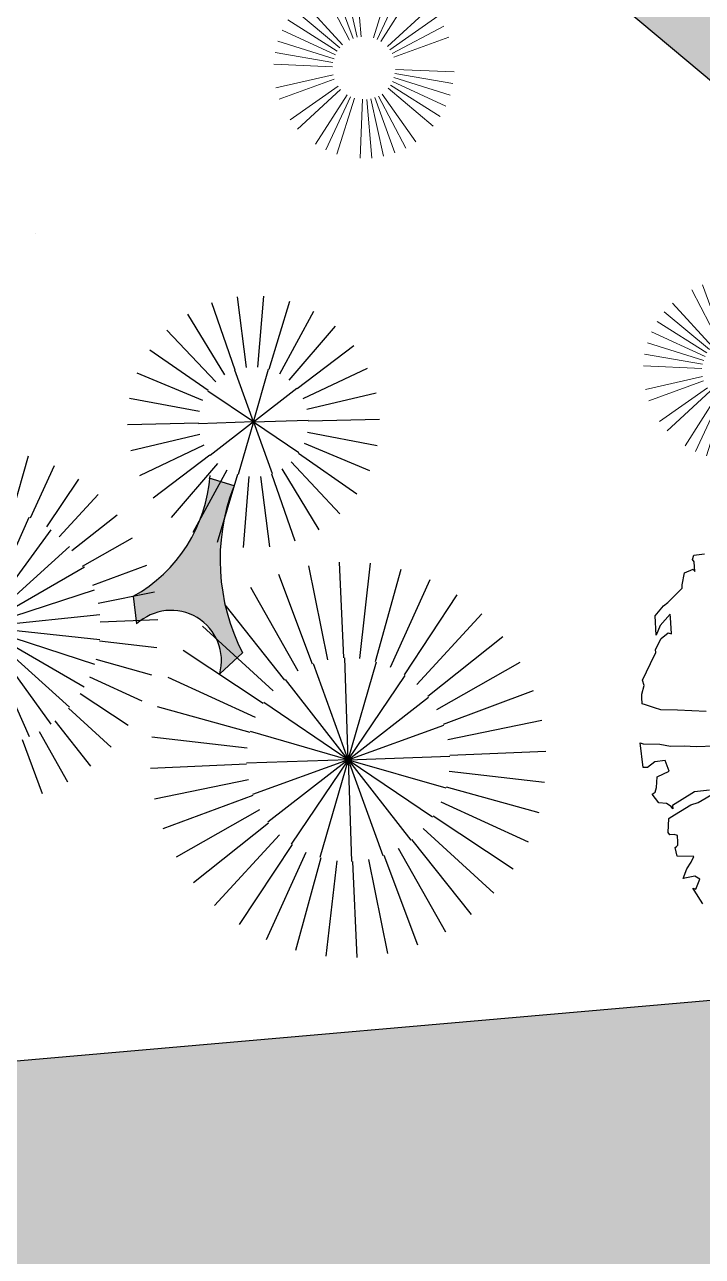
# Model space of a CAD drawing. Header units: millimetres. Extents: x 111 to 1506, y 14 to 566.
# Drawn here: x 258.037 to 260.237, y 189.701 to 193.696 of the extents above; entities that cross this region are included whole.
import ezdxf

# ---------------------------------------------------------------- set-up
doc = ezdxf.new("R2010")
doc.units = ezdxf.units.MM
for name, color, linetype, lineweight in [('ARBOLES', 78, 'Continuous', 5), ('G', 254, 'Continuous', 5), ('PALMERAS114', 114, 'Continuous', 5)]:
    doc.layers.add(name, color=color, linetype=linetype, lineweight=lineweight)
doc.layers.add('fer', color=8, linetype='Continuous')
doc.layers.add('FURN', color=253, linetype='Continuous')
doc.styles.add('ATTR', font='romans.shx', dxfattribs={"width": 0.8, "height": 2.52})

# ---------------------------------------------------------------- blocks, each defined once
blk = doc.blocks.new('E1E')
at = {"layer": 'ARBOLES', "ltscale": 0.2}
blk.add_line((95.072, 56.7062), (95.072, 56.7062), dxfattribs=at)
blk = doc.blocks.new('abri')
at = {"layer": 'FURN'}
blk.add_hatch(color=256, dxfattribs=at).paths.add_polyline_path([(1541.4483, 14.7988), (1541.5053, 14.8935, -0.755152), (1541.367, 15.2521), (1541.2444, 15.2412, -0.169075), (1540.9762, 14.779), (1540.8625, 14.6983), (1540.9211, 14.6158, -0.248562)])
for p, q in [((1541.1067, 16.2315), (1541.0433, 16.6068)), ((1541.1698, 16.2371), (1541.1659, 16.6177)), ((1541.233, 16.2328), (1541.2887, 16.6093)), ((1541.0453, 16.2161), (1540.9239, 16.5768)), ((1541.2947, 16.2186), (1541.4086, 16.5818)), ((1540.987, 16.1912), (1540.8107, 16.5286)), ((1541.3535, 16.195), (1541.5228, 16.5359)), ((1540.9334, 16.1576), (1540.7065, 16.4632)), ((1541.4078, 16.1625), (1541.6284, 16.4727)), ((1540.8856, 16.1159), (1540.6137, 16.3823)), ((1541.4564, 16.1218), (1541.7228, 16.3937)), ((1540.845, 16.0673), (1540.5348, 16.2879)), ((1541.4981, 16.0741), (1541.8037, 16.301)), ((1540.8125, 16.013), (1540.4715, 16.1823)), ((1541.5317, 16.0204), (1541.8691, 16.1967)), ((1540.7888, 15.9542), (1540.4256, 16.0681)), ((1541.5566, 15.9622), (1541.9173, 16.0835)), ((1540.7747, 15.8925), (1540.3981, 15.9482)), ((1541.572, 15.9007), (1541.9473, 15.9642)), ((1540.7704, 15.8293), (1540.3897, 15.8254)), ((1541.5776, 15.8376), (1541.9582, 15.8416)), ((1541.5733, 15.7745), (1541.9498, 15.7188)), ((1540.776, 15.7662), (1540.4007, 15.7028)), ((1540.7914, 15.7048), (1540.4306, 15.5834)), ((1541.5591, 15.7127), (1541.9223, 15.5988)), ((1540.8162, 15.6465), (1540.4789, 15.4702)), ((1541.5355, 15.6539), (1541.8764, 15.4846)), ((1540.8499, 15.5929), (1540.5443, 15.366)), ((1541.503, 15.5996), (1541.8132, 15.3791)), ((1540.8915, 15.5451), (1540.6252, 15.2732)), ((1541.4623, 15.551), (1541.7343, 15.2847)), ((1540.9401, 15.5045), (1540.7196, 15.1942)), ((1541.4146, 15.5094), (1541.6415, 15.2038)), ((1540.9945, 15.472), (1540.8252, 15.131)), ((1541.0532, 15.4483), (1540.9393, 15.0851)), ((1541.115, 15.4342), (1541.0593, 15.0576)), ((1541.2412, 15.4355), (1541.3047, 15.0601)), ((1541.3027, 15.4509), (1541.424, 15.0901)), ((1541.3609, 15.4757), (1541.5372, 15.1384)), ((1541.1781, 15.4299), (1541.1821, 15.0492)), ((1541.2444, 15.2412), (1541.367, 15.2521)), ((1541.8507, 14.9732), (1541.7785, 15.1898)), ((1541.9232, 14.9911), (1541.8857, 15.2164)), ((1541.9975, 14.9976), (1541.9958, 15.2259)), ((1542.072, 14.9923), (1542.106, 15.2181)), ((1542.1447, 14.9754), (1542.2137, 15.1931)), ((1541.7819, 14.9441), (1541.6767, 15.1468)), ((1540.6274, 14.7628), (1540.601, 15.0437)), ((1540.6729, 14.7622), (1540.7056, 15.0426)), ((1541.7186, 14.9046), (1541.5829, 15.0883)), ((1540.5827, 14.7538), (1540.4986, 15.0232)), ((1540.7173, 14.7523), (1540.8076, 15.0197)), ((1541.6622, 14.8557), (1541.4995, 15.0159)), ((1540.5409, 14.7357), (1540.4026, 14.9817)), ((1540.7587, 14.7333), (1540.9026, 14.9761)), ((1540.5038, 14.7094), (1540.3173, 14.9212)), ((1540.7952, 14.7061), (1540.9864, 14.9137)), ((1541.6141, 14.7985), (1541.4284, 14.9313)), ((1541.4483, 14.7988), (1541.5053, 14.8935)), ((1540.473, 14.6759), (1540.2465, 14.8443)), ((1540.8253, 14.6719), (1541.0555, 14.8352)), ((1541.5756, 14.7346), (1541.3713, 14.8367)), ((1540.4498, 14.6367), (1540.1932, 14.7544)), ((1540.8477, 14.6323), (1541.1067, 14.7441)), ((1541.5476, 14.6654), (1541.3298, 14.7343)), ((1540.4352, 14.5936), (1540.1598, 14.6554)), ((1540.9237, 14.6121), (1540.8636, 14.6969)), ((1540.8612, 14.5888), (1541.1379, 14.6444)), ((1541.5342, 14.5804), (1541.3084, 14.6144)), ((1540.4299, 14.5484), (1540.1477, 14.5515)), ((1540.4342, 14.503), (1540.1575, 14.4475)), ((1540.8655, 14.5435), (1541.1477, 14.5403)), ((1541.5289, 14.5059), (1541.3006, 14.5041)), ((1540.4478, 14.4596), (1540.1887, 14.3477)), ((1540.8457, 14.4551), (1541.1022, 14.3374)), ((1540.8602, 14.4982), (1541.1356, 14.4365)), ((1540.4701, 14.4199), (1540.2399, 14.2566)), ((1540.8225, 14.4159), (1541.0489, 14.2475)), ((1541.5354, 14.4315), (1541.3101, 14.3941)), ((1540.5002, 14.3857), (1540.309, 14.1781)), ((1540.5367, 14.3585), (1540.3928, 14.1157)), ((1540.7545, 14.3561), (1540.8928, 14.1101)), ((1540.7916, 14.3824), (1540.9781, 14.1706)), ((1541.5498, 14.3713), (1541.3332, 14.2991)), ((1540.5781, 14.3396), (1540.4879, 14.0722)), ((1540.6225, 14.3296), (1540.5898, 14.0493)), ((1540.668, 14.3291), (1540.6944, 14.0481)), ((1540.7127, 14.338), (1540.7969, 14.0687)), ((1541.5789, 14.3026), (1541.3762, 14.1973)), ((1541.6184, 14.2392), (1541.4347, 14.1036))]:
    blk.add_line(p, q, dxfattribs=at)
at = {"layer": 'FURN', "color": 62}
for p, q in [((1541.174, 15.8335), (1541.0492, 16.2174)), ((1541.174, 15.8335), (1541.174, 16.2371)), ((1541.174, 15.8335), (1541.2987, 16.2174)), ((1541.174, 15.8335), (1540.9367, 16.16)), ((1541.174, 15.8335), (1541.4112, 16.16)), ((1541.174, 15.8335), (1540.8474, 16.0707)), ((1541.174, 15.8335), (1541.5005, 16.0707)), ((1541.174, 15.8335), (1540.7901, 15.9582)), ((1541.174, 15.8335), (1541.5579, 15.9582)), ((1541.174, 15.8335), (1540.7703, 15.8335)), ((1541.174, 15.8335), (1540.7901, 15.7087)), ((1541.174, 15.8335), (1540.8474, 15.5962)), ((1541.174, 15.8335), (1540.9367, 15.5069)), ((1541.174, 15.8335), (1541.0492, 15.4496)), ((1541.174, 15.8335), (1541.5776, 15.8335)), ((1541.174, 15.8335), (1541.174, 15.4298)), ((1541.174, 15.8335), (1541.2987, 15.4496)), ((1541.174, 15.8335), (1541.4112, 15.5069)), ((1541.174, 15.8335), (1541.5005, 15.5962)), ((1541.174, 15.8335), (1541.5579, 15.7087)), ((1542.0012, 14.5218), (1542.0174, 14.9973)), ((1542.0012, 14.5218), (1541.8226, 14.9628)), ((1542.0012, 14.5218), (1541.9182, 14.9903)), ((1542.0012, 14.5218), (1542.1159, 14.9835)), ((1542.0012, 14.5218), (1541.7348, 14.916)), ((1542.0012, 14.5218), (1541.6586, 14.852)), ((1540.6477, 14.5459), (1540.5804, 14.753)), ((1540.6477, 14.5459), (1540.715, 14.753)), ((1542.0012, 14.5218), (1541.5975, 14.7736)), ((1540.6477, 14.5459), (1540.4715, 14.6739)), ((1540.6477, 14.5459), (1540.8239, 14.6739)), ((1542.0012, 14.5218), (1541.5539, 14.6841)), ((1542.0012, 14.5218), (1541.53, 14.5876)), ((1540.6477, 14.5459), (1540.4299, 14.5459)), ((1540.6477, 14.5459), (1540.4715, 14.4179)), ((1540.6477, 14.5459), (1540.5804, 14.3388)), ((1540.6477, 14.5459), (1540.8655, 14.5459)), ((1540.6477, 14.5459), (1540.715, 14.3388)), ((1540.6477, 14.5459), (1540.8239, 14.4179)), ((1542.0012, 14.5218), (1541.5266, 14.4882)), ((1542.0012, 14.5218), (1541.5439, 14.3903)), ((1542.0012, 14.5218), (1541.5813, 14.2981))]:
    blk.add_line(p, q, dxfattribs=at)
at = {"layer": 'FURN'}
for centre, radius, start, end in [((1540.4465, 15.3953), 0.8127, 301.6104, 349.0648), ((1541.4872, 15.0925), 0.1998, 126.9755, 275.2089), ((1541.3574, 14.2098), 0.596, 81.2227, 138.1085)]:
    blk.add_arc(centre, radius, start, end, dxfattribs=at)
blk = doc.blocks.new('EVG7')
for p, q in [((-3.91, 19.67), (-9.01, 58.4)), ((1.55, 19.67), (6.65, 58.4)), ((-11.62, 16.99), (-31.18, 50.87)), ((-9.21, 18.3), (-24.14, 54.35)), ((-6.59, 19.1), (-16.71, 56.87)), ((4.23, 19.1), (14.35, 56.87)), ((6.85, 18.3), (21.78, 54.35)), ((9.26, 16.99), (28.82, 50.87)), ((-16, 13.74), (-43.6, 41.34)), ((-13.82, 15.38), (-37.7, 46.51)), ((-17.84, 11.7), (-48.78, 35.44)), ((15.48, 11.7), (46.42, 35.44)), ((17.04, 9.43), (50.78, 28.91)), ((-20.59, 6.96), (-56.61, 21.87)), ((18.24, 6.96), (54.25, 21.87)), ((-21.61, 4.39), (-59.13, 14.44)), ((19.8, 1.68), (58.31, 6.74)), ((-22.19, -1.09), (-61.18, -1.09)), ((-22.16, -3.85), (-60.66, -8.92)), ((19.25, -6.56), (56.78, -16.62)), ((19.8, -3.85), (58.31, -8.92)), ((19.83, -1.09), (58.82, -1.09)), ((-20.59, -9.13), (-56.61, -24.05)), ((-19.4, -11.61), (-53.14, -31.09)), ((-17.84, -13.87), (-48.78, -37.61)), ((13.64, -15.91), (41.25, -43.51)), ((15.48, -13.87), (46.42, -37.61)), ((-13.82, -17.56), (-37.7, -48.69)), ((-11.62, -19.17), (-31.18, -53.05)), ((-9.21, -20.47), (-24.14, -56.52)), ((-6.59, -21.27), (-16.71, -59.04)), ((-3.91, -21.84), (-9.01, -60.57)), ((-1.18, -22.12), (-1.18, -61.09)), ((4.23, -21.27), (14.35, -59.04)), ((6.85, -20.47), (21.78, -56.52)), ((9.26, -19.17), (28.82, -53.05)), ((11.46, -17.56), (35.35, -48.69))]:
    blk.add_line(p, q)
at = {"style": 'ATTR', "width": 0.8, "flags": 9}
blk.add_attdef('ESTCODE', (0, 0), '', height=0.7, dxfattribs=at)
blk = doc.blocks.new('tr')
at = {"layer": 'fer', "color": 97}
for p, q in [((1379.6634, 205.8682), (1379.6575, 205.8162)), ((1379.6634, 205.8682), (1379.6575, 205.8162)), ((1379.6515, 205.8162), (1379.6218, 205.7988)), ((1379.6515, 205.8162), (1379.6218, 205.7988)), ((1379.6575, 205.8075), (1379.6515, 205.8162)), ((1379.6575, 205.8075), (1379.6515, 205.8162)), ((1379.6575, 205.8162), (1379.6575, 205.8075)), ((1379.6575, 205.8162), (1379.6575, 205.8075)), ((1379.6218, 205.7988), (1379.6277, 205.7815)), ((1379.6218, 205.7988), (1379.6277, 205.7815)), ((1379.6277, 205.7815), (1379.6634, 205.7642)), ((1379.6277, 205.7815), (1379.6634, 205.7642)), ((1379.6099, 205.7382), (1379.592, 205.7295)), ((1379.6099, 205.7382), (1379.592, 205.7295)), ((1379.592, 205.7295), (1379.6337, 205.6948)), ((1379.592, 205.7295), (1379.6337, 205.6948)), ((1379.6337, 205.7468), (1379.6099, 205.7382)), ((1379.6337, 205.7468), (1379.6099, 205.7382)), ((1379.6634, 205.7642), (1379.6337, 205.7468)), ((1379.6634, 205.7642), (1379.6337, 205.7468)), ((1379.6634, 205.7642), (1379.6634, 205.7642)), ((1379.6634, 205.7642), (1379.6634, 205.7642)), ((1379.6337, 205.6948), (1379.6218, 205.6688)), ((1379.6337, 205.6948), (1379.6218, 205.6688)), ((1379.6337, 205.6948), (1379.6337, 205.6948)), ((1379.6337, 205.6948), (1379.6337, 205.6948)), ((1379.6039, 205.6602), (1379.592, 205.6429)), ((1379.6039, 205.6602), (1379.592, 205.6429)), ((1379.6099, 205.6688), (1379.6039, 205.6602)), ((1379.6099, 205.6688), (1379.6039, 205.6602)), ((1379.6158, 205.6688), (1379.6099, 205.6688)), ((1379.6158, 205.6688), (1379.6099, 205.6688)), ((1379.6218, 205.6688), (1379.6158, 205.6688)), ((1379.6218, 205.6688), (1379.6158, 205.6688)), ((1379.6099, 205.6169), (1379.5801, 205.5822)), ((1379.6099, 205.6169), (1379.5801, 205.5822)), ((1379.592, 205.6429), (1379.598, 205.6342)), ((1379.592, 205.6429), (1379.598, 205.6342)), ((1379.598, 205.6342), (1379.6099, 205.6255)), ((1379.598, 205.6342), (1379.6099, 205.6255)), ((1379.6099, 205.6255), (1379.6099, 205.6169)), ((1379.6099, 205.6255), (1379.6099, 205.6169)), ((1379.473, 205.5995), (1379.4075, 205.6082)), ((1379.473, 205.5995), (1379.4075, 205.6082)), ((1379.4194, 205.5909), (1379.4611, 205.5649)), ((1379.4194, 205.5909), (1379.4611, 205.5649)), ((1379.4968, 205.5909), (1379.473, 205.5995)), ((1379.4968, 205.5909), (1379.473, 205.5995)), ((1379.5741, 205.5822), (1379.4968, 205.5909)), ((1379.5741, 205.5822), (1379.4968, 205.5909)), ((1379.5801, 205.5822), (1379.5741, 205.5822)), ((1379.5801, 205.5822), (1379.5741, 205.5822)), ((1379.4611, 205.5649), (1379.5444, 205.5562)), ((1379.4611, 205.5649), (1379.5444, 205.5562)), ((1379.5444, 205.5562), (1379.5503, 205.5649)), ((1379.5444, 205.5562), (1379.5503, 205.5649)), ((1379.5503, 205.5649), (1379.5503, 205.5562)), ((1379.5503, 205.5649), (1379.5503, 205.5562)), ((1379.5503, 205.5562), (1379.5563, 205.5389)), ((1379.5503, 205.5562), (1379.5563, 205.5389)), ((1379.5563, 205.5389), (1379.5741, 205.5215)), ((1379.5563, 205.5389), (1379.5741, 205.5215)), ((1379.5741, 205.5215), (1379.5741, 205.5042)), ((1379.5741, 205.5215), (1379.5741, 205.5042)), ((1379.5741, 205.5042), (1379.5741, 205.4869)), ((1379.5741, 205.5042), (1379.5741, 205.4869)), ((1379.3659, 205.4522), (1379.3182, 205.4869)), ((1379.3659, 205.4522), (1379.3182, 205.4869)), ((1379.3956, 205.4262), (1379.3659, 205.4522)), ((1379.3956, 205.4262), (1379.3659, 205.4522)), ((1379.4849, 205.4609), (1379.473, 205.4262)), ((1379.4849, 205.4609), (1379.473, 205.4262)), ((1379.5265, 205.4522), (1379.4849, 205.4609)), ((1379.5265, 205.4522), (1379.4849, 205.4609)), ((1379.5503, 205.4782), (1379.5265, 205.4522)), ((1379.5503, 205.4782), (1379.5265, 205.4522)), ((1379.5622, 205.4869), (1379.5503, 205.4782)), ((1379.5622, 205.4869), (1379.5503, 205.4782)), ((1379.5503, 205.4782), (1379.5503, 205.4782)), ((1379.5503, 205.4782), (1379.5503, 205.4782)), ((1379.5741, 205.4869), (1379.5622, 205.4869)), ((1379.5741, 205.4869), (1379.5622, 205.4869)), ((1379.4313, 205.4002), (1379.3956, 205.4262)), ((1379.4313, 205.4002), (1379.3956, 205.4262)), ((1379.473, 205.4262), (1379.5027, 205.4089)), ((1379.473, 205.4262), (1379.5027, 205.4089)), ((1379.2706, 205.3829), (1379.3421, 205.3222)), ((1379.2706, 205.3829), (1379.3421, 205.3222)), ((1379.4551, 205.3742), (1379.4313, 205.4002)), ((1379.4551, 205.3742), (1379.4313, 205.4002)), ((1379.4968, 205.3396), (1379.4551, 205.3742)), ((1379.4968, 205.3396), (1379.4551, 205.3742)), ((1379.5027, 205.4089), (1379.5325, 205.4089)), ((1379.5027, 205.4089), (1379.5325, 205.4089)), ((1379.5444, 205.4002), (1379.5027, 205.3309)), ((1379.5444, 205.4002), (1379.5027, 205.3309)), ((1379.5325, 205.4089), (1379.5444, 205.4002)), ((1379.5325, 205.4089), (1379.5444, 205.4002)), ((1379.5027, 205.3309), (1379.4968, 205.3396)), ((1379.5027, 205.3309), (1379.4968, 205.3396)), ((1379.3421, 205.3222), (1379.3837, 205.2876)), ((1379.3421, 205.3222), (1379.3837, 205.2876)), ((1379.3837, 205.2876), (1379.3956, 205.2702)), ((1379.3837, 205.2876), (1379.3956, 205.2702)), ((1379.3956, 205.2702), (1379.4135, 205.2442)), ((1379.3956, 205.2702), (1379.4135, 205.2442)), ((1379.4016, 205.2096), (1379.3778, 205.1922)), ((1379.4016, 205.2096), (1379.3778, 205.1922)), ((1379.4075, 205.2182), (1379.4016, 205.2096)), ((1379.4075, 205.2182), (1379.4016, 205.2096)), ((1379.4194, 205.2356), (1379.4075, 205.2182)), ((1379.4194, 205.2356), (1379.4075, 205.2182)), ((1379.4135, 205.2442), (1379.4194, 205.2356)), ((1379.4135, 205.2442), (1379.4135, 205.2442)), ((1379.4135, 205.2442), (1379.4194, 205.2356)), ((1379.4135, 205.2442), (1379.4135, 205.2442)), ((1379.3718, 205.1749), (1379.3182, 205.1489)), ((1379.3718, 205.1749), (1379.3182, 205.1489)), ((1379.3778, 205.1922), (1379.3718, 205.1749)), ((1379.3778, 205.1922), (1379.3718, 205.1749)), ((1379.3778, 205.1922), (1379.3778, 205.1922)), ((1379.3778, 205.1922), (1379.3778, 205.1922)), ((1379.3778, 205.1922), (1379.3778, 205.1922)), ((1379.3778, 205.1922), (1379.3778, 205.1922)), ((1379.2825, 205.1316), (1379.2766, 205.1229)), ((1379.2825, 205.1316), (1379.2766, 205.1229)), ((1379.3182, 205.1489), (1379.2825, 205.1316)), ((1379.3182, 205.1489), (1379.2825, 205.1316)), ((1379.3182, 205.1489), (1379.3182, 205.1489)), ((1379.3182, 205.1489), (1379.3182, 205.1489)), ((1379.2052, 205.1142), (1379.1754, 205.0709)), ((1379.2052, 205.1142), (1379.1754, 205.0709)), ((1379.2111, 205.1056), (1379.2052, 205.1142)), ((1379.2111, 205.1056), (1379.2052, 205.1142)), ((1379.2409, 205.1056), (1379.2111, 205.1056)), ((1379.2409, 205.1056), (1379.2111, 205.1056)), ((1379.2766, 205.1229), (1379.2409, 205.1056)), ((1379.2766, 205.1229), (1379.2409, 205.1056)), ((1379.1695, 205.0622), (1379.2171, 205.0709)), ((1379.1754, 205.0709), (1379.1695, 205.0622)), ((1379.1695, 205.0622), (1379.2171, 205.0709)), ((1379.1754, 205.0709), (1379.1695, 205.0622)), ((1379.2468, 205.0882), (1379.2111, 205.0363)), ((1379.2468, 205.0882), (1379.2111, 205.0363)), ((1379.2171, 205.0709), (1379.2468, 205.0882)), ((1379.2171, 205.0709), (1379.2468, 205.0882)), ((1379.0802, 205.0103), (1379.0505, 204.9843)), ((1379.0802, 205.0103), (1379.0505, 204.9843)), ((1379.0862, 205.0189), (1379.0802, 205.0103)), ((1379.0862, 205.0189), (1379.0802, 205.0103)), ((1379.1516, 205.0276), (1379.0862, 205.0189)), ((1379.1516, 205.0276), (1379.0862, 205.0189)), ((1379.0862, 205.0189), (1379.0862, 205.0189)), ((1379.0862, 205.0189), (1379.0862, 205.0189)), ((1379.1695, 205.0276), (1379.1516, 205.0276)), ((1379.1695, 205.0276), (1379.1516, 205.0276)), ((1379.2111, 205.0363), (1379.1695, 205.0276)), ((1379.2111, 205.0363), (1379.1695, 205.0276)), ((1378.9909, 204.9583), (1378.9612, 204.9756)), ((1378.9909, 204.9583), (1378.9612, 204.9756)), ((1379.0207, 205.0016), (1379.0028, 204.9756)), ((1379.0207, 205.0016), (1379.0028, 204.9756)), ((1379.0028, 204.9756), (1379.0028, 204.9669)), ((1379.0028, 204.9756), (1379.0028, 204.9669)), ((1379.0207, 204.9929), (1379.0207, 205.0016)), ((1379.0207, 204.9929), (1379.0207, 205.0016)), ((1379.0505, 204.9843), (1379.0207, 204.9929)), ((1379.0505, 204.9843), (1379.0207, 204.9929)), ((1379.0505, 204.9843), (1379.0505, 204.9843)), ((1379.0505, 204.9843), (1379.0505, 204.9843)), ((1379.0505, 204.9843), (1379.0505, 204.9843)), ((1379.0505, 204.9843), (1379.0505, 204.9843)), ((1379.0028, 204.9669), (1378.9909, 204.9583)), ((1379.0028, 204.9669), (1378.9909, 204.9583))]:
    blk.add_line(p, q, dxfattribs=at)

msp = doc.modelspace()

# ---------------------------------------------------------------- hatches: boundary and pattern name
at = {"layer": 'G', "lineweight": 100, "ltscale": 1000}
h = msp.add_hatch(dxfattribs=at)
h.set_pattern_fill('AR-HBONE', color=256, scale=0.046, angle=-22.08523, style=0)
h.set_pattern_definition([(22.914772, (777.23143, 1670.63463), (0.097837146, 0.241122153), [0.552, -0.184]), (112.914772, (777.40091, 1670.70627), (0.097837146, 0.241122153), [0.552, -0.184])])
edge = h.paths.add_edge_path()
edge.add_line((221.74739, 201.07699), (222.24177, 203.56684))
edge.add_line((222.24177, 203.56684), (283.25265, 176.18215))
edge.add_line((283.25265, 176.18215), (282.61554, 174.27589))
edge.add_line((282.61554, 174.27589), (222.04443, 201.46319))
h = msp.add_hatch(dxfattribs=at)
h.set_pattern_fill('AR-HBONE', color=256, scale=0.046, angle=-22.08523, style=0)
h.set_pattern_definition([(22.914772, (802.0765, 1610.60176), (0.097837146, 0.241122153), [0.552, -0.184]), (112.914772, (802.24597, 1610.6734), (0.097837146, 0.241122153), [0.552, -0.184])])
h.paths.add_polyline_path([(278.23507, 178.43429), (253.95671, 198.80625), (256.06996, 198.99114), (283.25265, 176.18215)])
h = msp.add_hatch(dxfattribs=at)
h.set_pattern_fill('AR-HBONE', color=256, scale=0.046, angle=-148.60822, style=0)
h.set_pattern_definition([(256.391776, (1103.76866, -1087.1741), (0.135542792, -0.222126432), [0.552, -0.184]), (346.391776, (1103.72537, -1087.35293), (0.135542792, -0.222126432), [0.552, -0.184])])
h.paths.add_polyline_path([(252.74721, 189.8745), (289.27, 193.06983), (290.89503, 191.70627), (255.55464, 188.61438)])

# ---------------------------------------------------------------- linework, layer by layer
for p, q in [((263.48191, 190.81366), (253.95671, 198.80625)), ((254.86046, 190.05938), (263.48191, 190.81366))]:
    msp.add_line(p, q)

# ---------------------------------------------------------------- block references
at = {"lineweight": 100, "xscale": 0.8182511777390739, "yscale": 0.8182511777390739, "zscale": 0.8182511777390739, "rotation": 217.9147716791315}
msp.add_blockref('abri', (1246.01444, 976.44458), dxfattribs=at)
at = {"lineweight": 100, "rotation": 217.9147716791315}
msp.add_blockref('tr', (1222.18603, 1201.04619), dxfattribs=at)
at = {"layer": 'ARBOLES', "color": 0, "xscale": 0.8310831642732954, "yscale": 0.8310831642732954, "zscale": 0.8310831642732954, "rotation": 127.9147716791315}
msp.add_blockref('E1E', (343.80341, 159.6437), dxfattribs=at)
at = {"layer": 'PALMERAS114', "extrusion": (0, 0, -1), "xscale": -0.004880888891868356, "yscale": 0.004880888891718753, "zscale": -0.004880888891868356, "rotation": 324.9205878507974}
for p in [(-259.13991, 193.56289), (-260.33929, 192.58439)]:
    msp.add_blockref('EVG7', p, dxfattribs=at)

doc.saveas('drawing.dxf')
